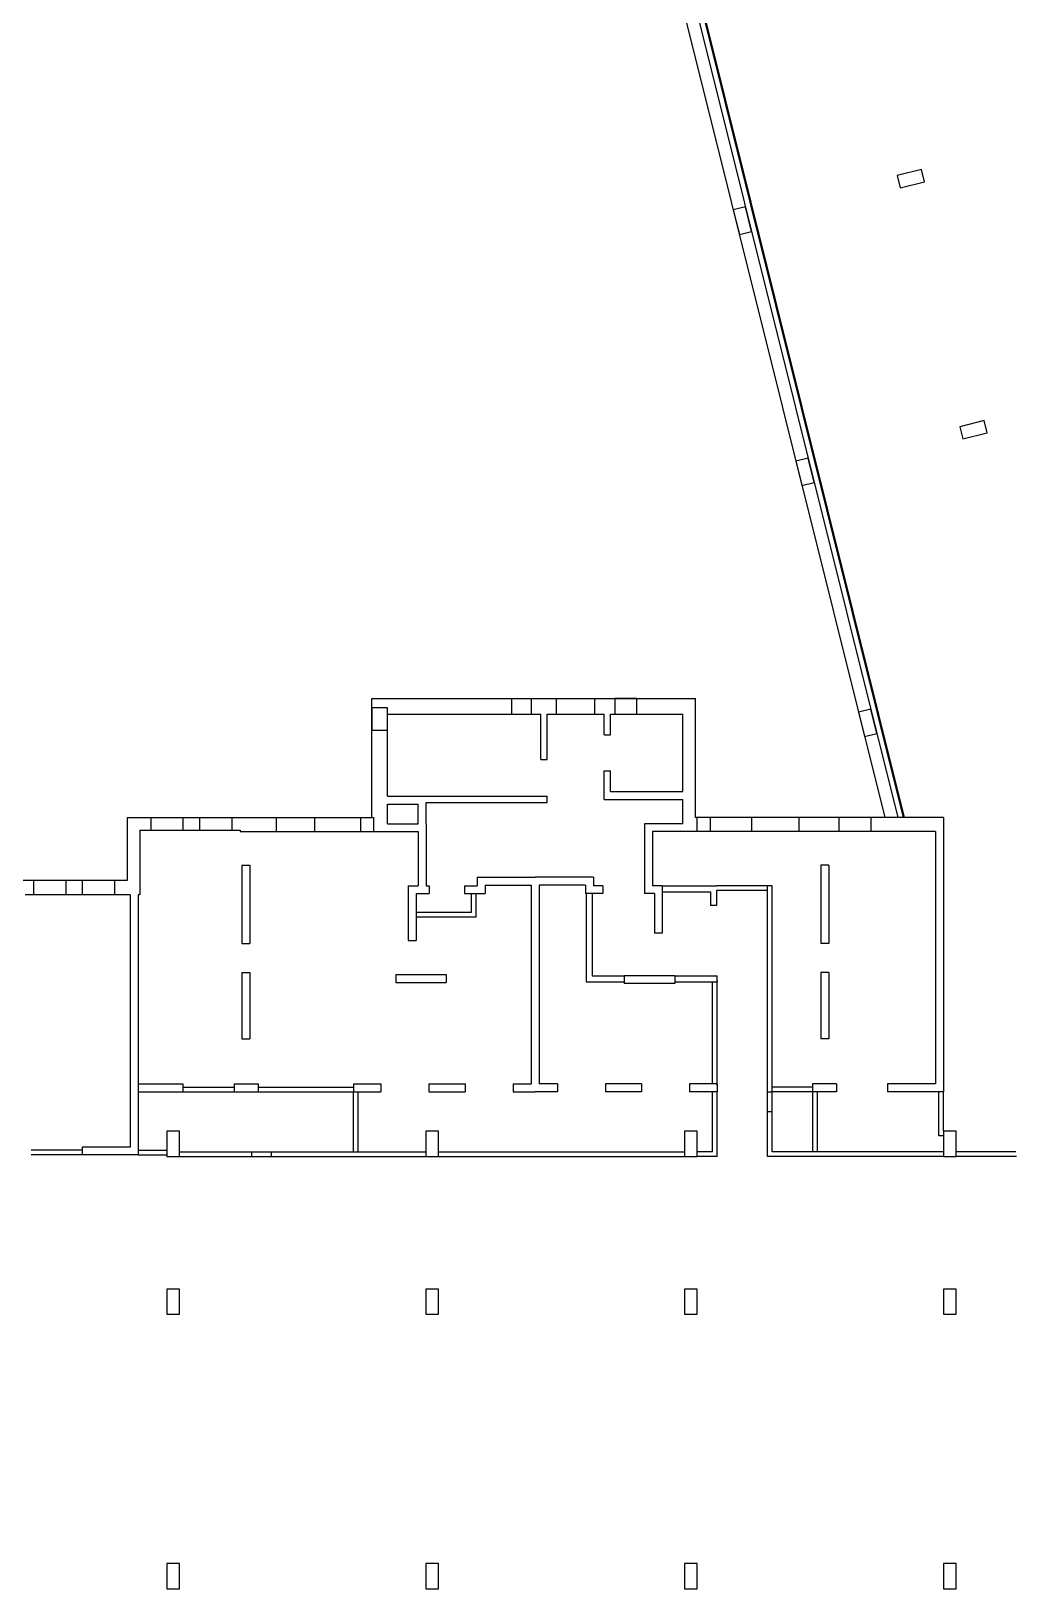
# Model space of a CAD drawing. Header units: metres. Extents: x -681087 to 1033303, y 74272 to 2630761.
# Drawn here: x -30417 to 556, y 2423378 to 2472740 of the extents above; entities that cross this region are included whole.
import ezdxf

# ---------------------------------------------------------------- set-up
doc = ezdxf.new("R2010")
doc.units = ezdxf.units.M
for name, color, linetype in [('SKELETON_CLEAN', 7, 'Continuous'), ('SKELETON_ISOLATED', 1, 'Continuous'), ('SKELETON_ORIGINAL', 8, 'Continuous')]:
    doc.layers.add(name, color=color, linetype=linetype)

msp = doc.modelspace()

# ---------------------------------------------------------------- linework, layer by layer
at = {"layer": 'SKELETON_CLEAN'}
for p, q in [((-11707, 2482888), (-2964, 2447823)), ((-11855, 2481828), (-3376, 2447823)), ((-2209, 2468354), (-2985, 2468161)), ((-2985, 2468161), (-2888, 2467773)), ((-2112, 2467966), (-2209, 2468354)), ((-2888, 2467773), (-2112, 2467966)), ((-7788, 2467169), (-8176, 2467073)), ((-7594, 2466393), (-7788, 2467169)), ((-8176, 2467073), (-7982, 2466296)), ((-7982, 2466296), (-7594, 2466393)), ((-225, 2460398), (-1001, 2460204)), ((-128, 2460010), (-225, 2460398)), ((-1001, 2460204), (-904, 2459816)), ((-904, 2459816), (-128, 2460010)), ((-5804, 2459213), (-6192, 2459116)), ((-6192, 2459116), (-5999, 2458340)), ((-5611, 2458437), (-5804, 2459213)), ((-5999, 2458340), (-5611, 2458437)), ((-19627, 2451593), (-14567, 2451593)), ((-19627, 2447823), (-19627, 2451593)), ((-14567, 2451093), (-14567, 2451593)), ((-14567, 2451593), (-12557, 2451593)), ((-12557, 2451093), (-12557, 2451593)), ((-12557, 2451593), (-9367, 2451593)), ((-11227, 2451593), (-11927, 2451593)), ((-11927, 2451593), (-11927, 2451093)), ((-11227, 2451093), (-11227, 2451593)), ((-9367, 2447823), (-9367, 2451593)), ((-19127, 2451293), (-19627, 2451293)), ((-19627, 2451293), (-19627, 2450593)), ((-19127, 2451093), (-14567, 2451093)), ((-14567, 2451093), (-14267, 2451093)), ((-14267, 2449663), (-14267, 2451093)), ((-14067, 2451093), (-12557, 2451093)), ((-14067, 2449663), (-14067, 2451093)), ((-12557, 2451093), (-12267, 2451093)), ((-12267, 2450438), (-12267, 2451093)), ((-12067, 2451093), (-9767, 2451093)), ((-12067, 2450438), (-12067, 2451093)), ((-11927, 2451093), (-11227, 2451093)), ((-9767, 2448643), (-9767, 2451093)), ((-3820, 2451257), (-4208, 2451160)), ((-4208, 2451160), (-4015, 2450384)), ((-3627, 2450480), (-3820, 2451257)), ((-19627, 2450593), (-19127, 2450593)), ((-12267, 2450438), (-12067, 2450438)), ((-4015, 2450384), (-3627, 2450480)), ((-14267, 2449663), (-14067, 2449663)), ((-12267, 2448393), (-12267, 2449298)), ((-12267, 2449298), (-12067, 2449298)), ((-12067, 2448643), (-12067, 2449298)), ((-19127, 2448493), (-14067, 2448493)), ((-14067, 2448293), (-14067, 2448493)), ((-12267, 2448393), (-9767, 2448393)), ((-12067, 2448643), (-9767, 2448643)), ((-9767, 2447623), (-9767, 2448393)), ((-19127, 2447623), (-19127, 2448243)), ((-19127, 2448243), (-18157, 2448243)), ((-18157, 2447623), (-18157, 2448243)), ((-17907, 2448293), (-14067, 2448293)), ((-17907, 2447623), (-17907, 2448293)), ((-27377, 2447823), (-27017, 2447823)), ((-27377, 2447823), (-27377, 2445823)), ((-27127, 2447823), (-25607, 2447823)), ((-26977, 2447423), (-25607, 2447423)), ((-26977, 2447423), (-26977, 2445373)), ((-25607, 2447823), (-25607, 2447423)), ((-25607, 2447823), (-25082, 2447823)), ((-25607, 2447423), (-25082, 2447423)), ((-25082, 2447823), (-25082, 2447423)), ((-25082, 2447823), (-23547, 2447823)), ((-25082, 2447423), (-23797, 2447423)), ((-23797, 2447423), (-23797, 2447373)), ((-23547, 2447823), (-22657, 2447823)), ((-22657, 2447823), (-22657, 2447373)), ((-22657, 2447823), (-19567, 2447823)), ((-19567, 2447823), (-19567, 2447373)), ((-19127, 2447623), (-18157, 2447623)), ((-17907, 2447623), (-17907, 2445658)), ((-9767, 2447623), (-10987, 2447623)), ((-10987, 2447623), (-10987, 2445408)), ((-8907, 2447823), (-9367, 2447823)), ((-7597, 2447823), (-8907, 2447823)), ((-8907, 2447823), (-8907, 2447373)), ((-5347, 2447823), (-7597, 2447823)), ((-7597, 2447823), (-7597, 2447373)), ((-4832, 2447823), (-5347, 2447823)), ((-1767, 2447823), (-4832, 2447823)), ((-4832, 2447823), (-4832, 2447373)), ((-1517, 2447823), (-1877, 2447823)), ((-1517, 2447823), (-1517, 2439128)), ((-23797, 2447373), (-22657, 2447373)), ((-22657, 2447373), (-19567, 2447373)), ((-19567, 2447373), (-18157, 2447373)), ((-18157, 2447373), (-18157, 2445658)), ((-8907, 2447373), (-10737, 2447373)), ((-10737, 2447373), (-10737, 2445658)), ((-7597, 2447373), (-8907, 2447373)), ((-4832, 2447373), (-7597, 2447373)), ((-1917, 2447373), (-4832, 2447373)), ((-1767, 2447373), (-1927, 2447373)), ((-1767, 2447373), (-1767, 2439378)), ((-23742, 2446308), (-23742, 2443828)), ((-23742, 2446308), (-23492, 2446308)), ((-23492, 2446308), (-23492, 2443828)), ((-16287, 2445928), (-14447, 2445928)), ((-16287, 2445928), (-16287, 2445658)), ((-12607, 2445928), (-14447, 2445928)), ((-12607, 2445928), (-12607, 2445658)), ((-5402, 2446308), (-5402, 2443828)), ((-5152, 2446308), (-5402, 2446308)), ((-5152, 2446308), (-5152, 2443828)), ((-30342, 2445823), (-30857, 2445823)), ((-27777, 2445823), (-30342, 2445823)), ((-30342, 2445823), (-30342, 2445373)), ((-27777, 2445823), (-27777, 2445373)), ((-27377, 2445823), (-27777, 2445823)), ((-18472, 2445658), (-18472, 2443928)), ((-18472, 2445658), (-18157, 2445658)), ((-18222, 2445408), (-18222, 2443928)), ((-18222, 2445408), (-17807, 2445408)), ((-17907, 2445658), (-17807, 2445658)), ((-17807, 2445658), (-17807, 2445408)), ((-16687, 2445658), (-16687, 2445408)), ((-16687, 2445658), (-16287, 2445658)), ((-16687, 2445408), (-16037, 2445408)), ((-16477, 2445408), (-16477, 2444808)), ((-16327, 2445408), (-16327, 2444658)), ((-16037, 2445678), (-16037, 2445408)), ((-16037, 2445678), (-14572, 2445678)), ((-14572, 2445678), (-14572, 2439378)), ((-14322, 2445678), (-14322, 2439378)), ((-12857, 2445678), (-14322, 2445678)), ((-12857, 2445678), (-12857, 2445408)), ((-12307, 2445408), (-12857, 2445408)), ((-12837, 2445408), (-12837, 2442618)), ((-12647, 2445408), (-12647, 2442808)), ((-12307, 2445658), (-12607, 2445658)), ((-12307, 2445658), (-12307, 2445408)), ((-10672, 2445408), (-10987, 2445408)), ((-10422, 2445658), (-10737, 2445658)), ((-10672, 2445408), (-10672, 2444158)), ((-10422, 2445658), (-10422, 2444158)), ((-10422, 2445658), (-8702, 2445658)), ((-10422, 2445468), (-8892, 2445468)), ((-8892, 2445468), (-8892, 2445028)), ((-6937, 2445658), (-8702, 2445658)), ((-7087, 2445508), (-8702, 2445508)), ((-8702, 2445508), (-8702, 2445028)), ((-7087, 2437078), (-7087, 2445658)), ((-6937, 2437228), (-6937, 2445658)), ((-30342, 2445373), (-30607, 2445373)), ((-27777, 2445373), (-30342, 2445373)), ((-27277, 2445373), (-27777, 2445373)), ((-27277, 2445373), (-27277, 2437378)), ((-26977, 2445373), (-27027, 2445373)), ((-27027, 2445373), (-27027, 2437128)), ((-8702, 2445028), (-8892, 2445028)), ((-16477, 2444808), (-18222, 2444808)), ((-16327, 2444658), (-18222, 2444658)), ((-18472, 2443928), (-18222, 2443928)), ((-10422, 2444158), (-10672, 2444158)), ((-23742, 2443828), (-23492, 2443828)), ((-5152, 2443828), (-5402, 2443828)), ((-23742, 2442908), (-23492, 2442908)), ((-23742, 2442908), (-23742, 2440808)), ((-23492, 2442908), (-23492, 2440808)), ((-18867, 2442843), (-17267, 2442843)), ((-18867, 2442843), (-18867, 2442593)), ((-18867, 2442593), (-17267, 2442593)), ((-17267, 2442843), (-17267, 2442593)), ((-12837, 2442618), (-11627, 2442618)), ((-12647, 2442808), (-11627, 2442808)), ((-10027, 2442808), (-11627, 2442808)), ((-11627, 2442808), (-11627, 2442558)), ((-10027, 2442558), (-11627, 2442558)), ((-10027, 2442808), (-10027, 2442558)), ((-10027, 2442808), (-8687, 2442808)), ((-10027, 2442618), (-8687, 2442618)), ((-8687, 2442618), (-8687, 2442808)), ((-8687, 2442637), (-8687, 2442618)), ((-8687, 2439328), (-8687, 2442618)), ((-5152, 2442908), (-5402, 2442908)), ((-5402, 2442908), (-5402, 2440808)), ((-5152, 2442908), (-5152, 2440808)), ((-23742, 2440808), (-23492, 2440808)), ((-5152, 2440808), (-5402, 2440808)), ((-27027, 2439378), (-25607, 2439378)), ((-27027, 2439128), (-25607, 2439128)), ((-25607, 2439378), (-25607, 2439128)), ((-25607, 2439128), (-23987, 2439128)), ((-23987, 2439378), (-23987, 2439128)), ((-23987, 2439378), (-23227, 2439378)), ((-23987, 2439128), (-23227, 2439128)), ((-23227, 2439378), (-23227, 2439128)), ((-23227, 2439128), (-20207, 2439128)), ((-20207, 2439378), (-20207, 2439128)), ((-20207, 2439378), (-19337, 2439378)), ((-20207, 2437228), (-20207, 2439128)), ((-20207, 2439128), (-19337, 2439128)), ((-19337, 2439378), (-19337, 2439128)), ((-17817, 2439378), (-17817, 2439128)), ((-17817, 2439378), (-16667, 2439378)), ((-17817, 2439128), (-16667, 2439128)), ((-16667, 2439378), (-16667, 2439128)), ((-15147, 2439378), (-15147, 2439128)), ((-15147, 2439378), (-14572, 2439378)), ((-15147, 2439128), (-14447, 2439128)), ((-13747, 2439128), (-14447, 2439128)), ((-13747, 2439378), (-14322, 2439378)), ((-13747, 2439378), (-13747, 2439128)), ((-12227, 2439378), (-12227, 2439128)), ((-11077, 2439378), (-12227, 2439378)), ((-11077, 2439128), (-12227, 2439128)), ((-11077, 2439378), (-11077, 2439128)), ((-9557, 2439378), (-9557, 2439128)), ((-8687, 2439378), (-9557, 2439378)), ((-8687, 2439128), (-9557, 2439128)), ((-8837, 2437228), (-8837, 2439128)), ((-8687, 2439378), (-8687, 2439128)), ((-8687, 2437078), (-8687, 2439128)), ((-7087, 2439128), (-6937, 2439128)), ((-5667, 2439128), (-6937, 2439128)), ((-5667, 2439378), (-5667, 2439128)), ((-4907, 2439378), (-5667, 2439378)), ((-5667, 2439128), (-5667, 2437228)), ((-4907, 2439128), (-5667, 2439128)), ((-4907, 2439378), (-4907, 2439128)), ((-1917, 2439378), (-3287, 2439378)), ((-3287, 2439378), (-3287, 2439128)), ((-1867, 2439128), (-3287, 2439128)), ((-1767, 2439378), (-1927, 2439378)), ((-1517, 2439128), (-1877, 2439128)), ((-1667, 2437728), (-1667, 2439128)), ((-1517, 2437878), (-1517, 2439128)), ((-25716, 2437878), (-26116, 2437878)), ((-26116, 2437878), (-26116, 2437078)), ((-25716, 2437078), (-25716, 2437878)), ((-17516, 2437878), (-17916, 2437878)), ((-17916, 2437878), (-17916, 2437078)), ((-17516, 2437078), (-17516, 2437878)), ((-9316, 2437878), (-9716, 2437878)), ((-9716, 2437878), (-9716, 2437078)), ((-9316, 2437078), (-9316, 2437878)), ((-1516, 2437728), (-1667, 2437728)), ((-1516, 2437878), (-1517, 2437878)), ((-1116, 2437878), (-1516, 2437878)), ((-1516, 2437878), (-1516, 2437078)), ((-1116, 2437078), (-1116, 2437878)), ((-28797, 2437128), (-30417, 2437128)), ((-27277, 2437378), (-28797, 2437378)), ((-28797, 2437378), (-28797, 2437128)), ((-27377, 2437128), (-28797, 2437128)), ((-27277, 2437378), (-27437, 2437378)), ((-27027, 2437128), (-27387, 2437128)), ((-27027, 2437128), (-26116, 2437128)), ((-26116, 2437078), (-25716, 2437078)), ((-25716, 2437078), (-17916, 2437078)), ((-17916, 2437078), (-17516, 2437078)), ((-17516, 2437078), (-9716, 2437078)), ((-9716, 2437078), (-9316, 2437078)), ((-8837, 2437228), (-9316, 2437228)), ((-8687, 2437078), (-9316, 2437078)), ((-1516, 2437078), (-7087, 2437078)), ((-1516, 2437228), (-6937, 2437228)), ((-1516, 2437078), (-1116, 2437078)), ((780, 2437228), (-1116, 2437228)), ((798, 2437078), (-1116, 2437078)), ((-25716, 2432878), (-26116, 2432878)), ((-26116, 2432878), (-26116, 2432078)), ((-25716, 2432078), (-25716, 2432878)), ((-17516, 2432878), (-17916, 2432878)), ((-17916, 2432878), (-17916, 2432078)), ((-17516, 2432078), (-17516, 2432878)), ((-9316, 2432878), (-9716, 2432878)), ((-9716, 2432878), (-9716, 2432078)), ((-9316, 2432078), (-9316, 2432878)), ((-1116, 2432878), (-1516, 2432878)), ((-1516, 2432878), (-1516, 2432078)), ((-1116, 2432078), (-1116, 2432878)), ((-26116, 2432078), (-25716, 2432078)), ((-17916, 2432078), (-17516, 2432078)), ((-9716, 2432078), (-9316, 2432078)), ((-1516, 2432078), (-1116, 2432078)), ((-25716, 2424178), (-26116, 2424178)), ((-26116, 2424178), (-26116, 2423378)), ((-25716, 2423378), (-25716, 2424178)), ((-17516, 2424178), (-17916, 2424178)), ((-17916, 2424178), (-17916, 2423378)), ((-17516, 2423378), (-17516, 2424178)), ((-9316, 2424178), (-9716, 2424178)), ((-9716, 2424178), (-9716, 2423378)), ((-9316, 2423378), (-9316, 2424178)), ((-1116, 2424178), (-1516, 2424178)), ((-1516, 2424178), (-1516, 2423378)), ((-1116, 2423378), (-1116, 2424178)), ((-26116, 2423378), (-25716, 2423378)), ((-17916, 2423378), (-17516, 2423378)), ((-9716, 2423378), (-9316, 2423378)), ((-1516, 2423378), (-1116, 2423378))]:
    msp.add_line(p, q, dxfattribs=at)
at = {"layer": 'SKELETON_ISOLATED'}
for p, q in [((-14461, 2494698), (-2773, 2447823)), ((-15187, 2451093), (-15187, 2451593)), ((-13777, 2451093), (-13777, 2451593)), ((-19127, 2449543), (-19127, 2451193)), ((-26627, 2447823), (-26627, 2447423)), ((-24062, 2447823), (-24062, 2447423)), ((-21437, 2447823), (-21437, 2447373)), ((-19987, 2447823), (-19987, 2447373)), ((-9327, 2447823), (-9327, 2447373)), ((-6097, 2447823), (-6097, 2447373)), ((-3812, 2447823), (-3812, 2447373)), ((-29322, 2445823), (-29322, 2445373)), ((-28797, 2445823), (-28797, 2445373)), ((-8837, 2439378), (-8837, 2442618)), ((-25607, 2439278), (-23987, 2439278)), ((-23227, 2439278), (-20207, 2439278)), ((-20057, 2437228), (-20057, 2439128)), ((-5667, 2439278), (-6937, 2439278)), ((-5517, 2439128), (-5517, 2437228)), ((-7087, 2438508), (-6937, 2438508)), ((-28797, 2437278), (-30417, 2437278)), ((-27027, 2437278), (-26116, 2437278)), ((-25716, 2437228), (-17916, 2437228)), ((-23428, 2437078), (-23428, 2437228)), ((-22808, 2437078), (-22808, 2437228)), ((-17516, 2437228), (-9716, 2437228))]:
    msp.add_line(p, q, dxfattribs=at)
at = {"layer": 'SKELETON_ORIGINAL'}
for p, q in [((-14464, 2494774), (-2758, 2447823)), ((-14457, 2494621), (-2789, 2447823)), ((-11707, 2482888), (-2964, 2447823)), ((-11855, 2481828), (-3376, 2447823)), ((-2209, 2468354), (-2985, 2468161)), ((-2985, 2468161), (-2888, 2467773)), ((-2112, 2467966), (-2209, 2468354)), ((-2888, 2467773), (-2112, 2467966)), ((-7788, 2467169), (-8176, 2467073)), ((-7594, 2466393), (-7788, 2467169)), ((-8176, 2467073), (-7982, 2466296)), ((-7982, 2466296), (-7594, 2466393)), ((-225, 2460398), (-1001, 2460204)), ((-128, 2460010), (-225, 2460398)), ((-1001, 2460204), (-904, 2459816)), ((-904, 2459816), (-128, 2460010)), ((-5804, 2459213), (-6192, 2459116)), ((-6192, 2459116), (-5999, 2458340)), ((-5611, 2458437), (-5804, 2459213)), ((-5999, 2458340), (-5611, 2458437)), ((-19627, 2451593), (-14567, 2451593)), ((-19627, 2447823), (-19627, 2451593)), ((-15187, 2451093), (-15187, 2451593)), ((-14567, 2451093), (-14567, 2451593)), ((-14567, 2451593), (-12557, 2451593)), ((-13777, 2451093), (-13777, 2451593)), ((-12557, 2451093), (-12557, 2451593)), ((-12557, 2451593), (-9367, 2451593)), ((-11227, 2451593), (-11927, 2451593)), ((-11927, 2451593), (-11927, 2451093)), ((-11227, 2451093), (-11227, 2451593)), ((-9367, 2447823), (-9367, 2451593)), ((-19127, 2451293), (-19627, 2451293)), ((-19627, 2451293), (-19627, 2450593)), ((-19127, 2450593), (-19127, 2451293)), ((-19127, 2451093), (-14567, 2451093)), ((-19127, 2448493), (-19127, 2451093)), ((-14567, 2451093), (-14267, 2451093)), ((-14267, 2449663), (-14267, 2451093)), ((-14067, 2451093), (-12557, 2451093)), ((-14067, 2449663), (-14067, 2451093)), ((-12557, 2451093), (-12267, 2451093)), ((-12267, 2450438), (-12267, 2451093)), ((-12067, 2451093), (-9767, 2451093)), ((-12067, 2450438), (-12067, 2451093)), ((-11927, 2451093), (-11227, 2451093)), ((-9767, 2448643), (-9767, 2451093)), ((-3820, 2451257), (-4208, 2451160)), ((-4208, 2451160), (-4015, 2450384)), ((-3627, 2450480), (-3820, 2451257)), ((-19627, 2450593), (-19127, 2450593)), ((-12267, 2450438), (-12067, 2450438)), ((-4015, 2450384), (-3627, 2450480)), ((-14267, 2449663), (-14067, 2449663)), ((-12267, 2448393), (-12267, 2449298)), ((-12267, 2449298), (-12067, 2449298)), ((-12067, 2448643), (-12067, 2449298)), ((-19127, 2448493), (-14067, 2448493)), ((-14067, 2448293), (-14067, 2448493)), ((-12267, 2448393), (-9767, 2448393)), ((-12067, 2448643), (-9767, 2448643)), ((-9767, 2447623), (-9767, 2448393)), ((-19127, 2447623), (-19127, 2448243)), ((-19127, 2448243), (-18157, 2448243)), ((-18157, 2447623), (-18157, 2448243)), ((-17907, 2448293), (-14067, 2448293)), ((-17907, 2447623), (-17907, 2448293)), ((-27377, 2447823), (-27017, 2447823)), ((-27377, 2447823), (-27377, 2445823)), ((-27127, 2447823), (-25607, 2447823)), ((-26977, 2447423), (-25607, 2447423)), ((-26977, 2447423), (-26977, 2445373)), ((-26627, 2447823), (-26627, 2447423)), ((-25607, 2447823), (-25607, 2447423)), ((-25607, 2447823), (-25082, 2447823)), ((-25607, 2447423), (-25082, 2447423)), ((-25082, 2447823), (-25082, 2447423)), ((-25082, 2447823), (-23547, 2447823)), ((-25082, 2447423), (-23797, 2447423)), ((-24062, 2447823), (-24062, 2447423)), ((-23797, 2447423), (-23797, 2447373)), ((-23547, 2447823), (-22657, 2447823)), ((-22657, 2447823), (-22657, 2447373)), ((-22657, 2447823), (-19567, 2447823)), ((-21437, 2447823), (-21437, 2447373)), ((-19987, 2447823), (-19987, 2447373)), ((-19567, 2447823), (-19567, 2447373)), ((-19127, 2447623), (-18157, 2447623)), ((-17907, 2447623), (-17907, 2445658)), ((-9767, 2447623), (-10987, 2447623)), ((-10987, 2447623), (-10987, 2445408)), ((-8907, 2447823), (-9367, 2447823)), ((-9327, 2447823), (-9327, 2447373)), ((-7597, 2447823), (-8907, 2447823)), ((-8907, 2447823), (-8907, 2447373)), ((-5347, 2447823), (-7597, 2447823)), ((-7597, 2447823), (-7597, 2447373)), ((-6097, 2447823), (-6097, 2447373)), ((-4832, 2447823), (-5347, 2447823)), ((-1767, 2447823), (-4832, 2447823)), ((-4832, 2447823), (-4832, 2447373)), ((-3812, 2447823), (-3812, 2447373)), ((-1517, 2447823), (-1877, 2447823)), ((-1517, 2447823), (-1517, 2439128)), ((-23797, 2447373), (-22657, 2447373)), ((-22657, 2447373), (-19567, 2447373)), ((-19567, 2447373), (-18157, 2447373)), ((-18157, 2447373), (-18157, 2445658)), ((-8907, 2447373), (-10737, 2447373)), ((-10737, 2447373), (-10737, 2445658)), ((-7597, 2447373), (-8907, 2447373)), ((-4832, 2447373), (-7597, 2447373)), ((-1917, 2447373), (-4832, 2447373)), ((-1767, 2447373), (-1927, 2447373)), ((-1767, 2447373), (-1767, 2439378)), ((-23742, 2446308), (-23742, 2443828)), ((-23742, 2446308), (-23492, 2446308)), ((-23492, 2446308), (-23492, 2443828)), ((-16287, 2445928), (-14447, 2445928)), ((-16287, 2445928), (-16287, 2445658)), ((-12607, 2445928), (-14447, 2445928)), ((-12607, 2445928), (-12607, 2445658)), ((-5402, 2446308), (-5402, 2443828)), ((-5152, 2446308), (-5402, 2446308)), ((-5152, 2446308), (-5152, 2443828)), ((-30342, 2445823), (-30857, 2445823)), ((-27777, 2445823), (-30342, 2445823)), ((-30342, 2445823), (-30342, 2445373)), ((-29322, 2445823), (-29322, 2445373)), ((-28797, 2445823), (-28797, 2445373)), ((-27777, 2445823), (-27777, 2445373)), ((-27377, 2445823), (-27777, 2445823)), ((-18472, 2445658), (-18472, 2443928)), ((-18472, 2445658), (-18157, 2445658)), ((-18222, 2445408), (-18222, 2443928)), ((-18222, 2445408), (-17807, 2445408)), ((-17907, 2445658), (-17807, 2445658)), ((-17807, 2445658), (-17807, 2445408)), ((-16687, 2445658), (-16687, 2445408)), ((-16687, 2445658), (-16287, 2445658)), ((-16687, 2445408), (-16037, 2445408)), ((-16477, 2445408), (-16477, 2444808)), ((-16327, 2445408), (-16327, 2444658)), ((-16037, 2445678), (-16037, 2445408)), ((-16037, 2445678), (-14572, 2445678)), ((-14572, 2445678), (-14572, 2439378)), ((-14322, 2445678), (-14322, 2439378)), ((-12857, 2445678), (-14322, 2445678)), ((-12857, 2445678), (-12857, 2445408)), ((-12307, 2445408), (-12857, 2445408)), ((-12837, 2445408), (-12837, 2442618)), ((-12647, 2445408), (-12647, 2442808)), ((-12307, 2445658), (-12607, 2445658)), ((-12307, 2445658), (-12307, 2445408)), ((-10672, 2445408), (-10987, 2445408)), ((-10422, 2445658), (-10737, 2445658)), ((-10672, 2445408), (-10672, 2444158)), ((-10422, 2445658), (-10422, 2444158)), ((-10422, 2445658), (-8702, 2445658)), ((-10422, 2445468), (-8892, 2445468)), ((-8892, 2445468), (-8892, 2445028)), ((-6937, 2445658), (-8702, 2445658)), ((-7087, 2445508), (-8702, 2445508)), ((-8702, 2445508), (-8702, 2445028)), ((-7087, 2437078), (-7087, 2445658)), ((-6937, 2437228), (-6937, 2445658)), ((-30342, 2445373), (-30607, 2445373)), ((-27777, 2445373), (-30342, 2445373)), ((-27277, 2445373), (-27777, 2445373)), ((-27277, 2445373), (-27277, 2437378)), ((-26977, 2445373), (-27027, 2445373)), ((-27027, 2445373), (-27027, 2437128)), ((-8702, 2445028), (-8892, 2445028)), ((-16477, 2444808), (-18222, 2444808)), ((-16327, 2444658), (-18222, 2444658)), ((-18472, 2443928), (-18222, 2443928)), ((-10422, 2444158), (-10672, 2444158)), ((-23742, 2443828), (-23492, 2443828)), ((-5152, 2443828), (-5402, 2443828)), ((-23742, 2442908), (-23492, 2442908)), ((-23742, 2442908), (-23742, 2440808)), ((-23492, 2442908), (-23492, 2440808)), ((-18867, 2442843), (-17267, 2442843)), ((-18867, 2442843), (-18867, 2442593)), ((-18867, 2442593), (-17267, 2442593)), ((-17267, 2442843), (-17267, 2442593)), ((-12837, 2442618), (-11627, 2442618)), ((-12647, 2442808), (-11627, 2442808)), ((-10027, 2442808), (-11627, 2442808)), ((-11627, 2442808), (-11627, 2442558)), ((-10027, 2442558), (-11627, 2442558)), ((-10027, 2442808), (-10027, 2442558)), ((-10027, 2442808), (-8687, 2442808)), ((-10027, 2442618), (-8687, 2442618)), ((-8837, 2439378), (-8837, 2442618)), ((-8687, 2442618), (-8687, 2442808)), ((-8687, 2442637), (-8687, 2442618)), ((-8687, 2439328), (-8687, 2442618)), ((-5152, 2442908), (-5402, 2442908)), ((-5402, 2442908), (-5402, 2440808)), ((-5152, 2442908), (-5152, 2440808)), ((-23742, 2440808), (-23492, 2440808)), ((-5152, 2440808), (-5402, 2440808)), ((-27027, 2439378), (-25607, 2439378)), ((-27027, 2439128), (-25607, 2439128)), ((-25607, 2439378), (-25607, 2439128)), ((-25607, 2439278), (-23987, 2439278)), ((-25607, 2439128), (-23987, 2439128)), ((-23987, 2439378), (-23987, 2439128)), ((-23987, 2439378), (-23227, 2439378)), ((-23987, 2439128), (-23227, 2439128)), ((-23227, 2439378), (-23227, 2439128)), ((-23227, 2439278), (-20207, 2439278)), ((-23227, 2439128), (-20207, 2439128)), ((-20207, 2439378), (-20207, 2439128)), ((-20207, 2439378), (-19337, 2439378)), ((-20207, 2437228), (-20207, 2439128)), ((-20207, 2439128), (-19337, 2439128)), ((-20057, 2437228), (-20057, 2439128)), ((-19337, 2439378), (-19337, 2439128)), ((-17817, 2439378), (-17817, 2439128)), ((-17817, 2439378), (-16667, 2439378)), ((-17817, 2439128), (-16667, 2439128)), ((-16667, 2439378), (-16667, 2439128)), ((-15147, 2439378), (-15147, 2439128)), ((-15147, 2439378), (-14572, 2439378)), ((-15147, 2439128), (-14447, 2439128)), ((-13747, 2439128), (-14447, 2439128)), ((-13747, 2439378), (-14322, 2439378)), ((-13747, 2439378), (-13747, 2439128)), ((-12227, 2439378), (-12227, 2439128)), ((-11077, 2439378), (-12227, 2439378)), ((-11077, 2439128), (-12227, 2439128)), ((-11077, 2439378), (-11077, 2439128)), ((-9557, 2439378), (-9557, 2439128)), ((-8687, 2439378), (-9557, 2439378)), ((-8687, 2439128), (-9557, 2439128)), ((-8837, 2437228), (-8837, 2439128)), ((-8687, 2439378), (-8687, 2439128)), ((-8687, 2437078), (-8687, 2439128)), ((-7087, 2439128), (-6937, 2439128)), ((-5667, 2439278), (-6937, 2439278)), ((-5667, 2439128), (-6937, 2439128)), ((-5667, 2439378), (-5667, 2439128)), ((-4907, 2439378), (-5667, 2439378)), ((-5667, 2439128), (-5667, 2437228)), ((-4907, 2439128), (-5667, 2439128)), ((-5517, 2439128), (-5517, 2437228)), ((-4907, 2439378), (-4907, 2439128)), ((-1917, 2439378), (-3287, 2439378)), ((-3287, 2439378), (-3287, 2439128)), ((-1867, 2439128), (-3287, 2439128)), ((-1767, 2439378), (-1927, 2439378)), ((-1517, 2439128), (-1877, 2439128)), ((-1667, 2437728), (-1667, 2439128)), ((-1517, 2437878), (-1517, 2439128)), ((-7087, 2438508), (-6937, 2438508)), ((-25716, 2437878), (-26116, 2437878)), ((-26116, 2437878), (-26116, 2437078)), ((-25716, 2437078), (-25716, 2437878)), ((-17516, 2437878), (-17916, 2437878)), ((-17916, 2437878), (-17916, 2437078)), ((-17516, 2437078), (-17516, 2437878)), ((-9316, 2437878), (-9716, 2437878)), ((-9716, 2437878), (-9716, 2437078)), ((-9316, 2437078), (-9316, 2437878)), ((-1516, 2437728), (-1667, 2437728)), ((-1516, 2437878), (-1517, 2437878)), ((-1116, 2437878), (-1516, 2437878)), ((-1516, 2437878), (-1516, 2437078)), ((-1116, 2437078), (-1116, 2437878)), ((-28797, 2437278), (-30417, 2437278)), ((-28797, 2437128), (-30417, 2437128)), ((-27277, 2437378), (-28797, 2437378)), ((-28797, 2437378), (-28797, 2437128)), ((-27377, 2437128), (-28797, 2437128)), ((-27277, 2437378), (-27437, 2437378)), ((-27027, 2437128), (-27387, 2437128)), ((-27027, 2437278), (-26116, 2437278)), ((-27027, 2437128), (-26116, 2437128)), ((-26116, 2437078), (-25716, 2437078)), ((-25716, 2437228), (-17916, 2437228)), ((-25716, 2437078), (-17916, 2437078)), ((-23428, 2437078), (-23428, 2437228)), ((-22808, 2437078), (-22808, 2437228)), ((-17916, 2437078), (-17516, 2437078)), ((-17516, 2437228), (-9716, 2437228)), ((-17516, 2437078), (-9716, 2437078)), ((-9716, 2437078), (-9316, 2437078)), ((-8837, 2437228), (-9316, 2437228)), ((-8687, 2437078), (-9316, 2437078)), ((-1516, 2437078), (-7087, 2437078)), ((-1516, 2437228), (-6937, 2437228)), ((-1516, 2437078), (-1116, 2437078)), ((780, 2437228), (-1116, 2437228)), ((798, 2437078), (-1116, 2437078)), ((-25716, 2432878), (-26116, 2432878)), ((-26116, 2432878), (-26116, 2432078)), ((-25716, 2432078), (-25716, 2432878)), ((-17516, 2432878), (-17916, 2432878)), ((-17916, 2432878), (-17916, 2432078)), ((-17516, 2432078), (-17516, 2432878)), ((-9316, 2432878), (-9716, 2432878)), ((-9716, 2432878), (-9716, 2432078)), ((-9316, 2432078), (-9316, 2432878)), ((-1116, 2432878), (-1516, 2432878)), ((-1516, 2432878), (-1516, 2432078)), ((-1116, 2432078), (-1116, 2432878)), ((-26116, 2432078), (-25716, 2432078)), ((-17916, 2432078), (-17516, 2432078)), ((-9716, 2432078), (-9316, 2432078)), ((-1516, 2432078), (-1116, 2432078)), ((-25716, 2424178), (-26116, 2424178)), ((-26116, 2424178), (-26116, 2423378)), ((-25716, 2423378), (-25716, 2424178)), ((-17516, 2424178), (-17916, 2424178)), ((-17916, 2424178), (-17916, 2423378)), ((-17516, 2423378), (-17516, 2424178)), ((-9316, 2424178), (-9716, 2424178)), ((-9716, 2424178), (-9716, 2423378)), ((-9316, 2423378), (-9316, 2424178)), ((-1116, 2424178), (-1516, 2424178)), ((-1516, 2424178), (-1516, 2423378)), ((-1116, 2423378), (-1116, 2424178)), ((-26116, 2423378), (-25716, 2423378)), ((-17916, 2423378), (-17516, 2423378)), ((-9716, 2423378), (-9316, 2423378)), ((-1516, 2423378), (-1116, 2423378))]:
    msp.add_line(p, q, dxfattribs=at)

doc.saveas('drawing.dxf')
